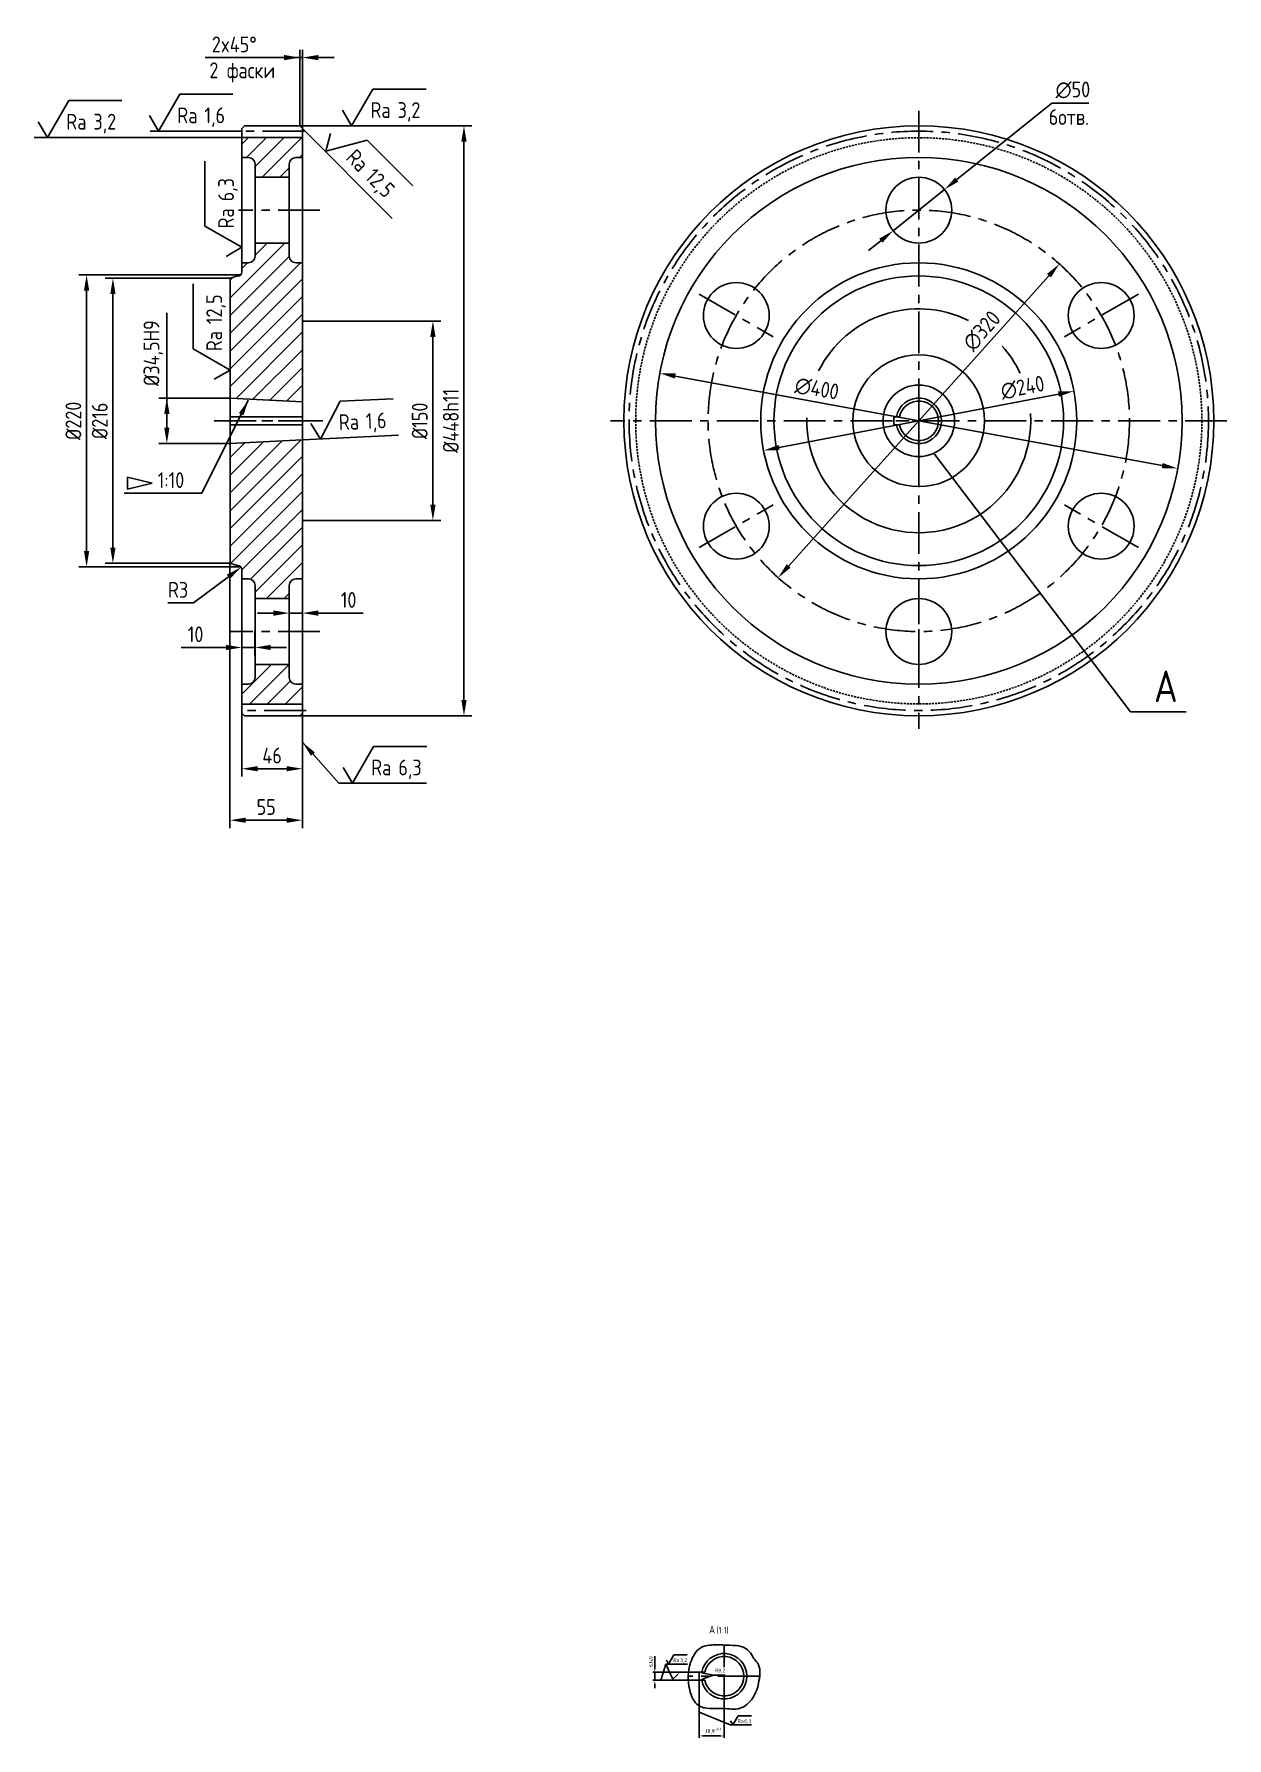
# Model space of a CAD drawing. Header units: millimetres. Extents: x 229 to 1134, y -757 to 537.
import ezdxf
from ezdxf.enums import TextEntityAlignment as Align

# ---------------------------------------------------------------- set-up
doc = ezdxf.new("R2010")
doc.units = ezdxf.units.MM
doc.linetypes.add('CENTER', pattern=[50.8, 31.75, -6.35, 6.35, -6.35])
doc.linetypes.add('HIDDEN', pattern=[9.525, 6.35, -3.175])
doc.layers.add('AM_5', color=3, linetype='Continuous', lineweight=25)
for name, color, linetype in [('Cent', 5, 'CENTER'), ('Cont', 6, 'Continuous'), ('Dim', 7, 'Continuous'), ('Hatch', 2, 'Continuous'), ('Hide', 2, 'HIDDEN'), ('Red', 1, 'Continuous'), ('Text', 3, 'Continuous'), ('Textb', 6, 'Continuous')]:
    doc.layers.add(name, color=color, linetype=linetype)
doc.styles.add('Style1', font='romans.shx', dxfattribs={"width": 0.8})
doc.dimstyles.new('Copy of LIN_4', dxfattribs={"dimscale": 4, "dimtxt": 3, "dimasz": 3, "dimexe": 1.5, "dimexo": 0, "dimgap": 1, "dimtad": 1, "dimdec": 0, "dimzin": 13, "dimdsep": 46, "dimtxsty": 'Style1', "dimcen": 0, "dimclrt": 3, "dimadec": 0, "dimazin": 0, "dimtfac": 1, "dimtdec": 0, "dimtofl": 0, "dimtmove": 1, "dimatfit": 3, "dimfxl": 1, "dimtolj": 1, "dimtzin": 13, "dimarcsym": 0})
doc.dimstyles.new('LIN 1', dxfattribs={"dimtxt": 3, "dimasz": 3, "dimexe": 1.5, "dimexo": 0, "dimgap": 1.5, "dimtad": 1, "dimtoh": 1, "dimdec": 4, "dimrnd": 1, "dimdsep": 46, "dimtxsty": 'Style1', "dimcen": 0, "dimdle": 2, "dimclrd": 256, "dimclrt": 3, "dimadec": 0, "dimazin": 0, "dimtfac": 0.666667, "dimtdec": 4, "dimtmove": 0, "dimatfit": 0, "dimfxl": 1, "dimtvp": 0.833333, "dimtolj": 1, "dimtzin": 0, "dimarcsym": 0})
doc.dimstyles.new('LIN_4', dxfattribs={"dimscale": 4, "dimtxt": 3, "dimasz": 3, "dimexe": 1.5, "dimexo": 0, "dimgap": 1, "dimtad": 1, "dimtoh": 1, "dimdec": 0, "dimzin": 13, "dimdsep": 46, "dimtxsty": 'Style1', "dimcen": 0, "dimclrt": 3, "dimadec": 0, "dimazin": 0, "dimtfac": 1, "dimtdec": 0, "dimtmove": 0, "dimatfit": 0, "dimfxl": 1, "dimtolj": 1, "dimtzin": 13, "dimarcsym": 0})
doc.dimstyles.new('LIN_4$0', dxfattribs={"dimscale": 4, "dimtxt": 3, "dimasz": 3, "dimexe": 1.5, "dimexo": 0, "dimgap": 1, "dimtad": 1, "dimtoh": 1, "dimdec": 0, "dimzin": 13, "dimdsep": 46, "dimtxsty": 'Style1', "dimcen": 0, "dimclrt": 3, "dimadec": 0, "dimazin": 0, "dimtfac": 1, "dimtdec": 0, "dimtmove": 0, "dimatfit": 0, "dimfxl": 1, "dimtolj": 1, "dimtzin": 13, "dimarcsym": 0})

# ---------------------------------------------------------------- blocks, each defined once
blk = doc.blocks.new('sherISO_04')
at = {"layer": 'Text'}
blk.add_line((4.04, 7), (14.12, 7), dxfattribs=at)
blk.add_lwpolyline([(-1.73, 3), (0, 0), (4.04, 7)], dxfattribs=at)
at = {"layer": 'Text', "style": 'Style1', "width": 0.8}
blk.add_text('Ra', height=3, dxfattribs=at).set_placement((3.58, 1.5))
blk.add_attdef('3,2', (8.73, 1.5), '', height=3, dxfattribs=at)
blk = doc.blocks.new('sherISO_03')
at = {"layer": 'Text'}
blk.add_line((4, 7), (14.1, 7), dxfattribs=at)
blk.add_lwpolyline([(-1.7, 3), (0, 0), (4, 7)], dxfattribs=at)
at = {"layer": 'Text', "style": 'Style1', "width": 0.8}
blk.add_text('Ra', height=3, dxfattribs=at).set_placement((3.6, 1.5))
blk.add_attdef('6,3', (8.7, 1.5), '', height=3, dxfattribs=at)
blk = doc.blocks.new('*D6')
at = {"layer": 'Dim', "lineweight": -2, "transparency": 16777216}
for p, q in [((744.5, -709), (736.5, -711.7)), ((753.3, -709), (744.5, -709))]:
    blk.add_line(p, q, dxfattribs=at)
at = {"layer": 'Dim', "transparency": 16777216}
blk.add_solid([(736.4, -711.3), (736.7, -712.2), (733.7, -712.7)], dxfattribs=at)
at = {"layer": 'Dim', "color": 3, "transparency": 16777216, "insert": (749.6, -705.8), "char_height": 3, "attachment_point": 5, "style": 'Style1'}
blk.add_mtext('\\A1;R0,2', dxfattribs=at)
blk = doc.blocks.new('ZNAK01')
at = {"layer": 'Textb', "style": 'Style1', "width": 0.8}
blk.add_attdef('А', text='', height=6, dxfattribs=at).set_placement((4, 0), align=Align.RIGHT)
blk.add_attdef('SC(1)', (5.1, 0), '', height=5, dxfattribs=at)
blk = doc.blocks.new('*D8')
at = {"layer": 'Dim', "color": 0, "lineweight": -2, "transparency": 16777216}
blk.add_line((1085.3, 209.6), (715.5, 277.6), dxfattribs=at)
at = {"layer": 'Dim', "color": 0, "transparency": 16777216}
for points in [[(715.8, 279.6), (715.1, 275.7), (703.7, 279.8)], [(1085.6, 211.6), (1084.9, 207.7), (1097.1, 207.4)]]:
    blk.add_solid(points, dxfattribs=at)
at = {"layer": 'Dim', "color": 3, "transparency": 16777216, "insert": (823, 268), "char_height": 12, "attachment_point": 5, "rotation": 349.5772, "style": 'Style1'}
blk.add_mtext('\\A1;∅400', dxfattribs=at)
blk = doc.blocks.new('*D9')
at = {"layer": 'Dim', "color": 0, "lineweight": -2, "transparency": 16777216}
blk.add_line((794.3, 223.3), (1006.5, 263.9), dxfattribs=at)
at = {"layer": 'Dim', "color": 0, "transparency": 16777216}
for points in [[(1006.1, 265.9), (1006.8, 262), (1018.2, 266.2)], [(793.9, 225.3), (794.7, 221.4), (782.5, 221.1)]]:
    blk.add_solid(points, dxfattribs=at)
at = {"layer": 'Dim', "color": 3, "transparency": 16777216, "insert": (979.2, 268.9), "char_height": 12, "attachment_point": 5, "rotation": 10.8357, "style": 'Style1'}
blk.add_mtext('\\A1;∅240', dxfattribs=at)
blk = doc.blocks.new('*D10')
at = {"layer": 'Dim', "color": 0, "lineweight": -2, "transparency": 16777216}
blk.add_line((801.6, 133.4), (999.2, 353.8), dxfattribs=at)
at = {"layer": 'Dim', "color": 0, "transparency": 16777216}
for points in [[(997.7, 355.2), (1000.7, 352.5), (1007.2, 362.8)], [(800.1, 134.8), (803.1, 132.1), (793.6, 124.5)]]:
    blk.add_solid(points, dxfattribs=at)
at = {"layer": 'Dim', "color": 3, "transparency": 16777216, "insert": (948.3, 312), "char_height": 12, "attachment_point": 5, "rotation": 48.1212, "style": 'Style1'}
blk.add_mtext('\\A1;∅320', dxfattribs=at)
blk = doc.blocks.new('*D11')
at = {"layer": 'Dim', "color": 0, "lineweight": -2, "transparency": 16777216}
for p, q in [((929.2, 426.8), (1001.3, 484.9)), ((1001.3, 484.9), (1029.6, 484.9)), ((880.9, 388), (919.9, 419.3)), ((871.6, 380.4), (862.2, 372.9))]:
    blk.add_line(p, q, dxfattribs=at)
at = {"layer": 'Dim', "color": 0, "transparency": 16777216}
for points in [[(928, 428.4), (930.5, 425.3), (919.9, 419.3)], [(870.3, 382), (872.8, 378.9), (880.9, 388)]]:
    blk.add_solid(points, dxfattribs=at)
at = {"layer": 'Dim', "color": 3, "transparency": 16777216, "insert": (1017.4, 494.9), "char_height": 12, "attachment_point": 5, "style": 'Style1'}
blk.add_mtext('\\A1;∅50', dxfattribs=at)
blk = doc.blocks.new('*D20')
at = {"layer": 'Dim', "color": 0, "lineweight": -2, "transparency": 16777216}
for p, q in [((386.3, 23.6), (386.3, -26.6)), ((432.3, 21.6), (432.3, -26.6)), ((398.3, -20.6), (420.3, -20.6))]:
    blk.add_line(p, q, dxfattribs=at)
at = {"layer": 'Dim', "color": 0, "transparency": 16777216}
for points in [[(398.3, -18.6), (398.3, -22.6), (386.3, -20.6)], [(420.3, -18.6), (420.3, -22.6), (432.3, -20.6)]]:
    blk.add_solid(points, dxfattribs=at)
at = {"layer": 'Dim', "color": 3, "transparency": 16777216, "insert": (409.3, -10.6), "char_height": 12, "attachment_point": 5, "style": 'Style1'}
blk.add_mtext('\\A1;46', dxfattribs=at)
blk = doc.blocks.new('*D21')
at = {"layer": 'Dim', "color": 0, "lineweight": -2, "transparency": 16777216}
for p, q in [((377.3, 135.4), (377.3, -65.7)), ((432.3, 23.6), (432.3, -65.7)), ((389.3, -59.7), (420.3, -59.7))]:
    blk.add_line(p, q, dxfattribs=at)
at = {"layer": 'Dim', "color": 0, "transparency": 16777216}
for points in [[(389.3, -57.7), (389.3, -61.7), (377.3, -59.7)], [(420.3, -57.7), (420.3, -61.7), (432.3, -59.7)]]:
    blk.add_solid(points, dxfattribs=at)
at = {"layer": 'Dim', "color": 3, "transparency": 16777216, "insert": (404.8, -49.7), "char_height": 12, "attachment_point": 5, "style": 'Style1'}
blk.add_mtext('\\A1;55', dxfattribs=at)
blk = doc.blocks.new('*D22')
at = {"layer": 'Dim', "color": 0, "lineweight": -2, "transparency": 16777216}
for p, q in [((432.3, 319.4), (537.4, 319.4)), ((531.4, 307.4), (531.4, 179.9)), ((432.3, 167.9), (537.4, 167.9))]:
    blk.add_line(p, q, dxfattribs=at)
at = {"layer": 'Dim', "color": 0, "transparency": 16777216}
for points in [[(529.4, 307.4), (533.4, 307.4), (531.4, 319.4)], [(529.4, 179.9), (533.4, 179.9), (531.4, 167.9)]]:
    blk.add_solid(points, dxfattribs=at)
at = {"layer": 'Dim', "color": 3, "transparency": 16777216, "insert": (521.4, 243.6), "char_height": 12, "attachment_point": 5, "rotation": 90, "style": 'Style1'}
blk.add_mtext('\\A1;%%C150', dxfattribs=at)
blk = doc.blocks.new('*D23')
at = {"layer": 'Dim', "color": 0, "lineweight": -2, "transparency": 16777216}
for p, q in [((430.3, 467.6), (561, 467.6)), ((555, 455.6), (555, 31.6)), ((430.3, 19.6), (561, 19.6))]:
    blk.add_line(p, q, dxfattribs=at)
at = {"layer": 'Dim', "color": 0, "transparency": 16777216}
for points in [[(553, 455.6), (557, 455.6), (555, 467.6)], [(553, 31.6), (557, 31.6), (555, 19.6)]]:
    blk.add_solid(points, dxfattribs=at)
at = {"layer": 'Dim', "color": 3, "transparency": 16777216, "insert": (545, 243.6), "char_height": 12, "attachment_point": 5, "rotation": 90, "style": 'Style1'}
blk.add_mtext('\\A1;%%C448h11', dxfattribs=at)
blk = doc.blocks.new('*D19')
at = {"layer": 'Dim', "color": 0, "lineweight": -2, "transparency": 16777216}
for p, q in [((358.5, 519.5), (430.3, 519.5)), ((418.3, 519.5), (406.3, 519.5)), ((430.3, 467.6), (430.3, 525.5)), ((432.3, 519.5), (430.3, 519.5)), ((432.3, 465.6), (432.3, 525.5)), ((444.3, 519.5), (456.3, 519.5))]:
    blk.add_line(p, q, dxfattribs=at)
at = {"layer": 'Dim', "color": 0, "transparency": 16777216}
for points in [[(418.3, 521.5), (418.3, 517.5), (430.3, 519.5)], [(444.3, 521.5), (444.3, 517.5), (432.3, 519.5)]]:
    blk.add_solid(points, dxfattribs=at)
at = {"layer": 'Dim', "color": 3, "transparency": 16777216, "insert": (380.6, 529.5), "char_height": 12, "attachment_point": 5, "style": 'Style1'}
blk.add_mtext('\\A1;2x45°', dxfattribs=at)
blk = doc.blocks.new('*D27')
at = {"layer": 'Dim', "color": 0, "lineweight": -2, "transparency": 16777216}
for p, q in [((385.4, 354.5), (262.4, 354.5)), ((268.4, 342.5), (268.4, 144.7)), ((385.4, 132.7), (262.4, 132.7))]:
    blk.add_line(p, q, dxfattribs=at)
at = {"layer": 'Dim', "color": 0, "transparency": 16777216}
for points in [[(266.4, 342.5), (270.4, 342.5), (268.4, 354.5)], [(266.4, 144.7), (270.4, 144.7), (268.4, 132.7)]]:
    blk.add_solid(points, dxfattribs=at)
at = {"layer": 'Dim', "color": 3, "transparency": 16777216, "insert": (258.4, 243.6), "char_height": 12, "attachment_point": 5, "rotation": 90, "style": 'Style1'}
blk.add_mtext('\\A1;%%C220', dxfattribs=at)
blk = doc.blocks.new('*D26')
at = {"layer": 'Dim', "color": 0, "lineweight": -2, "transparency": 16777216}
for p, q in [((349.7, 105.3), (376.1, 125.2)), ((330.1, 105.3), (349.7, 105.3))]:
    blk.add_line(p, q, dxfattribs=at)
at = {"layer": 'Dim', "color": 0, "transparency": 16777216}
blk.add_solid([(374.9, 126.8), (377.3, 123.6), (385.7, 132.4)], dxfattribs=at)
at = {"layer": 'Dim', "color": 3, "transparency": 16777216, "insert": (337.9, 115.3), "char_height": 12, "attachment_point": 5, "style": 'Style1'}
blk.add_mtext('\\A1;R3', dxfattribs=at)
blk = doc.blocks.new('*D24')
at = {"layer": 'Dim', "color": 0, "lineweight": -2, "transparency": 16777216}
for p, q in [((386.3, 83.6), (386.3, 65.5)), ((396.3, 83.6), (396.3, 65.5)), ((374.3, 71.5), (340.2, 71.5)), ((396.3, 71.5), (386.3, 71.5)), ((408.3, 71.5), (420.3, 71.5))]:
    blk.add_line(p, q, dxfattribs=at)
at = {"layer": 'Dim', "color": 0, "transparency": 16777216}
for points in [[(374.3, 73.5), (374.3, 69.5), (386.3, 71.5)], [(408.3, 73.5), (408.3, 69.5), (396.3, 71.5)]]:
    blk.add_solid(points, dxfattribs=at)
at = {"layer": 'Dim', "color": 3, "transparency": 16777216, "insert": (351.2, 81.5), "char_height": 12, "attachment_point": 5, "style": 'Style1'}
blk.add_mtext('\\A1;10', dxfattribs=at)
blk = doc.blocks.new('*D25')
at = {"layer": 'Dim', "color": 0, "lineweight": -2, "transparency": 16777216}
for p, q in [((422.3, 83.6), (422.3, 103.6)), ((432.3, 83.6), (432.3, 103.6)), ((410.3, 97.6), (398.3, 97.6)), ((422.3, 97.6), (432.3, 97.6)), ((444.3, 97.6), (478.5, 97.6))]:
    blk.add_line(p, q, dxfattribs=at)
at = {"layer": 'Dim', "color": 0, "transparency": 16777216}
for points in [[(410.3, 99.6), (410.3, 95.6), (422.3, 97.6)], [(444.3, 99.6), (444.3, 95.6), (432.3, 97.6)]]:
    blk.add_solid(points, dxfattribs=at)
at = {"layer": 'Dim', "color": 3, "transparency": 16777216, "insert": (467.4, 107.6), "char_height": 12, "attachment_point": 5, "style": 'Style1'}
blk.add_mtext('\\A1;10', dxfattribs=at)
blk = doc.blocks.new('sherISO_01')
at = {"layer": 'Text'}
blk.add_line((4.04, 7), (16.36, 7), dxfattribs=at)
blk.add_lwpolyline([(-1.73, 3), (0, 0), (4.04, 7)], dxfattribs=at)
at = {"layer": 'Text', "style": 'Style1', "width": 0.8}
blk.add_text('Ra', height=3, dxfattribs=at).set_placement((3.58, 1.5))
blk.add_attdef('12,5', (8.73, 1.5), '', height=3, dxfattribs=at)
blk = doc.blocks.new('*D29')
at = {"layer": 'AM_5', "color": 0, "lineweight": -2, "transparency": 16777216}
for p, q in [((377.3, 351.9), (282.4, 351.9)), ((288.4, 147.4), (288.4, 339.9)), ((377.3, 135.4), (282.4, 135.4))]:
    blk.add_line(p, q, dxfattribs=at)
at = {"layer": 'AM_5', "color": 0, "transparency": 16777216}
for points in [[(286.4, 339.9), (290.4, 339.9), (288.4, 351.9)], [(286.4, 147.4), (290.4, 147.4), (288.4, 135.4)]]:
    blk.add_solid(points, dxfattribs=at)
at = {"layer": 'AM_5', "color": 3, "transparency": 16777216, "insert": (278.4, 243.6), "char_height": 12, "attachment_point": 5, "rotation": 90, "style": 'Style1'}
blk.add_mtext('\\A1;%%C216', dxfattribs=at)

msp = doc.modelspace()

# ---------------------------------------------------------------- hatches: boundary and pattern name
at = {"layer": 'Hatch'}
h = msp.add_hatch(dxfattribs=at)
h.set_pattern_fill('ANSI31', color=256, scale=3, style=0)
edge = h.paths.add_edge_path()
edge.add_line((422.32386, 428.62848), (422.32386, 438.62848))
edge.add_arc((427.32386, 438.62848), 5, 90, 180, ccw=False)
edge.add_line((427.32386, 443.62848), (432.32386, 443.62848))
edge.add_line((432.32386, 443.62848), (432.32386, 458.79685))
edge.add_line((432.32386, 458.79685), (386.32386, 458.79685))
edge.add_line((386.32386, 458.79685), (386.32386, 443.62848))
edge.add_line((386.32386, 443.62848), (391.32386, 443.62848))
edge.add_arc((391.32386, 438.62848), 5, 0, 90, ccw=False)
edge.add_line((396.32386, 438.62848), (396.32386, 428.62848))
edge.add_line((396.32386, 428.62848), (422.32386, 428.62848))
edge = h.paths.add_edge_path()
edge.add_line((432.32386, 28.4601), (432.32386, 43.62848))
edge.add_line((432.32386, 43.62848), (427.32386, 43.62848))
edge.add_arc((427.32386, 48.62848), 5, 180, 270, ccw=False)
edge.add_line((422.32386, 48.62848), (422.32386, 58.62848))
edge.add_line((422.32386, 58.62848), (396.32386, 58.62848))
edge.add_line((396.32386, 58.62848), (396.32386, 48.62848))
edge.add_arc((391.32386, 48.62848), 5, 270, 360, ccw=False)
edge.add_line((391.32386, 43.62848), (386.32386, 43.62848))
edge.add_line((386.32386, 43.62848), (386.32386, 28.4601))
edge.add_line((386.32386, 28.4601), (432.32386, 28.4601))
edge = h.paths.add_edge_path()
edge.add_line((377.33776, 351.87557), (377.57027, 260.87848))
edge.add_line((377.57027, 260.87848), (432.32386, 258.1408))
edge.add_line((432.32386, 258.1408), (432.32386, 363.62848))
edge.add_line((432.32386, 363.62848), (427.32386, 363.62848))
edge.add_arc((427.32386, 368.62848), 5, 180, 270, ccw=False)
edge.add_line((422.32386, 368.62848), (422.32386, 378.62848))
edge.add_line((422.32386, 378.62848), (396.32386, 378.62848))
edge.add_line((396.32386, 378.62848), (396.32386, 368.62848))
edge.add_arc((391.32386, 368.62848), 5, -90, 0, ccw=False)
edge.add_line((391.32386, 363.62848), (386.32386, 363.62848))
edge.add_line((386.32386, 363.62848), (386.32386, 356.62848))
edge.add_arc((383.32386, 356.62848), 3, 270, 360, ccw=False)
edge.add_line((383.32386, 353.62848), (377.33776, 351.87557))
edge = h.paths.add_edge_path()
edge.add_line((377.57027, 226.37848), (377.33776, 135.38139))
edge.add_line((377.33776, 135.38139), (383.32386, 133.62848))
edge.add_arc((383.32386, 130.62848), 3, 0, 90, ccw=False)
edge.add_line((386.32386, 130.62848), (386.32386, 123.62848))
edge.add_line((386.32386, 123.62848), (391.32386, 123.62848))
edge.add_arc((391.32386, 118.62848), 5, 0, 90, ccw=False)
edge.add_line((396.32386, 118.62848), (396.32386, 108.62848))
edge.add_line((396.32386, 108.62848), (422.32386, 108.62848))
edge.add_line((422.32386, 108.62848), (422.32386, 118.62848))
edge.add_arc((427.32386, 118.62848), 5, 90, 180, ccw=False)
edge.add_line((427.32386, 123.62848), (432.32386, 123.62848))
edge.add_line((432.32386, 123.62848), (432.32386, 229.11616))
edge.add_line((432.32386, 229.11616), (377.57027, 226.37848))

# ---------------------------------------------------------------- linework, layer by layer
at = {"layer": 'Cent'}
for p, q in [((900.38221, 479.09297), (900.38221, 9.62848)), ((433.78188, 463.62848), (379.7902, 463.62848)), ((445.58186, 403.62848), (383.7163, 403.62848)), ((733.57259, 339.93606), (789.72526, 307.5163)), ((1067.19183, 339.93606), (1011.03917, 307.5163)), ((900.38221, 267.34293), (900.38221, 250.60428)), ((447.93538, 243.62848), (362.91431, 243.62848)), ((445.58186, 243.62848), (401.44214, 243.62848)), ((1134.38221, 243.62848), (666.38221, 243.62848)), ((927.36762, 243.62848), (873.03907, 243.62848)), ((900.38221, 243.99024), (900.38221, 219.12256)), ((733.57259, 147.3209), (789.72526, 179.74066)), ((1067.19183, 147.3209), (1011.03917, 179.74066)), ((900.38221, 51.01332), (900.38221, 115.85283)), ((445.58186, 83.62848), (377.50109, 83.62848)), ((435.1124, 23.62848), (384.35135, 23.62848)), ((752.57865, -686.11698), (752.57865, -702.85564)), ((779.56405, -709.83144), (725.2355, -709.83144)), ((752.57865, -709.46967), (752.57865, -734.33736))]:
    msp.add_line(p, q, dxfattribs=at)
for radius in [220, 160]:
    msp.add_circle((900.38221, 243.62848), radius, dxfattribs=at)
at = {"layer": 'Cont'}
for p, q in [((388.32386, 467.62848), (386.32386, 465.62848)), ((430.32386, 467.62848), (388.32386, 467.62848)), ((430.32386, 467.62848), (432.32386, 465.62848)), ((386.32386, 465.62848), (386.32386, 356.62848)), ((432.32386, 458.79685), (386.32386, 458.79685)), ((432.32386, 465.62848), (432.32386, 243.62848)), ((391.32386, 443.62848), (386.32386, 443.62848)), ((432.32386, 443.62848), (427.32386, 443.62848)), ((396.32386, 438.62848), (396.32386, 368.62848)), ((422.32386, 428.62848), (396.32386, 428.62848)), ((422.32386, 438.62848), (422.32386, 368.62848)), ((422.32386, 378.62848), (396.32386, 378.62848)), ((391.32386, 363.62848), (386.32386, 363.62848)), ((432.32386, 363.62848), (427.32386, 363.62848)), ((377.33776, 351.87557), (383.32386, 353.62848)), ((377.33776, 135.38139), (377.33776, 351.87557)), ((377.57027, 260.87848), (432.32386, 258.1408)), ((432.32386, 246.62848), (377.57027, 246.62848)), ((881.48221, 246.42848), (881.48221, 240.82848)), ((885.68528, 246.62848), (881.68221, 246.62848)), ((432.32386, 240.62848), (377.57027, 240.62848)), ((432.32386, 21.62848), (432.32386, 243.62848)), ((885.68528, 240.62848), (881.68221, 240.62848)), ((377.57027, 226.37848), (432.32386, 229.11616)), ((377.33776, 135.38139), (383.32386, 133.62848)), ((386.32386, 21.62848), (386.32386, 130.62848)), ((391.32386, 123.62848), (386.32386, 123.62848)), ((396.32386, 48.62848), (396.32386, 118.62848)), ((422.32386, 48.62848), (422.32386, 118.62848)), ((432.32386, 123.62848), (427.32386, 123.62848)), ((422.32386, 108.62848), (396.32386, 108.62848)), ((422.32386, 58.62848), (396.32386, 58.62848)), ((391.32386, 43.62848), (386.32386, 43.62848)), ((432.32386, 43.62848), (427.32386, 43.62848)), ((432.32386, 28.4601), (386.32386, 28.4601)), ((432.32386, 28.4601), (386.32386, 28.4601)), ((388.32386, 19.62848), (386.32386, 21.62848)), ((430.32386, 19.62848), (388.32386, 19.62848)), ((430.32386, 19.62848), (432.32386, 21.62848)), ((733.67865, -707.03144), (733.67865, -712.63144)), ((737.88171, -706.83144), (733.87865, -706.83144)), ((737.88171, -712.83144), (733.87865, -712.83144))]:
    msp.add_line(p, q, dxfattribs=at)
for centre, radius in [((900.38221, 243.62848), 224), ((900.38221, 243.62848), 200), ((900.38221, 403.62848), 25), ((900.38221, 243.62848), 120), ((900.38221, 243.62848), 110), ((761.81815, 323.62848), 25), ((1038.94628, 323.62848), 25), ((900.38221, 243.62848), 50), ((761.81815, 163.62848), 25), ((1038.94628, 163.62848), 25), ((900.38221, 83.62848), 25)]:
    msp.add_circle(centre, radius, dxfattribs=at)
for centre, radius, start, end in [((391.32386, 438.62848), 5, 0, 90), ((427.32386, 438.62848), 5, 90, 180), ((391.32386, 368.62848), 5, 270, 0), ((427.32386, 368.62848), 5, 180, 270), ((383.32386, 356.62848), 3, 270, 0), ((900.38221, 243.62848), 85, 63.72213181, 153.45072183), ((900.38221, 243.62848), 85, 25.15052175, 41.95550153), ((900.38221, 243.62848), 17.25, 190.01541017, 169.98458983), ((900.38221, 243.62848), 85, 178.47272727, 3.83466738), ((881.68221, 246.42848), 0.2, 90, 180), ((900.38221, 243.62848), 15, 191.53695903, 168.46304097), ((881.68221, 240.82848), 0.2, 180, 270), ((383.32386, 130.62848), 3, 360, 90), ((391.32386, 118.62848), 5, 0, 90), ((427.32386, 118.62848), 5, 90, 180), ((391.32386, 48.62848), 5, 270, 0), ((427.32386, 48.62848), 5, 180, 270), ((752.57865, -709.83144), 17.25, 190.01541017, 169.98458983), ((752.57865, -709.83144), 15, 191.53695903, 168.46304097), ((733.87865, -707.03144), 0.2, 90, 180), ((733.87865, -712.63144), 0.2, 180, 270)]:
    msp.add_arc(centre, radius, start, end, dxfattribs=at)
at = {"layer": 'Dim'}
for p, q in [((386.32386, 458.79685), (228.53707, 458.79685)), ((386.32386, 463.62848), (316.67399, 463.62848)), ((432.32386, 465.62848), (500.56332, 397.38902)), ((329.36744, 325.64622), (329.36744, 238.37848)), ((377.33776, 260.87848), (323.36744, 260.87848)), ((377.33776, 226.37848), (323.36744, 226.37848)), ((432.32386, 229.11616), (505.32784, 232.76636)), ((912.34478, 218.24953), (1061.12925, 22.49572)), ((1061.12925, 22.49572), (1103.34252, 22.49572)), ((699.94114, -703.83144), (699.94114, -694.48401)), ((735.59152, -706.83144), (698.44114, -706.83144)), ((699.94114, -712.83144), (699.94114, -706.83144)), ((711.27622, -700.63343), (724.83442, -700.63343)), ((744.46109, -709.04536), (736.62928, -707.55491)), ((749.84681, -709.04536), (744.46109, -709.04536)), ((735.59152, -712.83144), (698.44114, -712.83144)), ((699.94114, -715.83144), (699.94114, -718.83144)), ((733.67865, -712.63144), (733.67865, -756.6727)), ((752.57865, -734.33736), (752.57865, -756.6727)), ((736.67865, -755.1727), (749.57865, -755.1727))]:
    msp.add_line(p, q, dxfattribs=at)
msp.add_lwpolyline([(716.78429, -708.90428), (713.59069, -711.9567), (708.27622, -700.63343)], dxfattribs=at)
msp.add_circle((900.38221, 243.62848), 27.1716, dxfattribs=at)
for points in [[(327.36744, 248.87848), (331.36744, 248.87848), (329.36744, 260.87848)], [(327.36744, 238.37848), (331.36744, 238.37848), (329.36744, 226.37848)], [(699.44114, -703.83144), (700.44114, -703.83144), (699.94114, -706.83144)], [(716.43882, -708.54283), (718.95301, -706.83144), (717.12977, -709.26573)], [(736.72276, -707.06372), (736.5358, -708.04609), (733.68217, -706.99405)], [(699.44114, -715.83144), (700.44114, -715.83144), (699.94114, -712.83144)], [(736.67865, -754.6727), (736.67865, -755.6727), (733.67865, -755.1727)], [(749.57865, -754.6727), (749.57865, -755.6727), (752.57865, -755.1727)]]:
    msp.add_solid(points, dxfattribs=at)
at = {"layer": 'Hide', "ltscale": 0.25}
msp.add_circle((900.38221, 243.62848), 215, dxfattribs=at)
at = {"layer": 'Red'}
msp.add_open_spline([(773.43498, -693.28492), (772.15657, -691.66744), (768.2512, -686.7263), (757.21536, -686.31612), (746.11924, -685.81039), (732.945, -686.71574), (725.01845, -701.8628), (724.44945, -717.51935), (732.52387, -736.38843), (750.04026, -733.11349), (764.87384, -736.3119), (775.73627, -726.3), (779.41657, -713.88184), (780.55513, -701.60034), (774.99685, -696.58462), (773.87302, -694.21035), (773.43498, -693.28492)], degree=3, knots=[0, 0, 0, 0, 6.0084254214, 18.3548636026, 29.8173101085, 41.0140994247, 54.6611497346, 75.2846194786, 89.0579815384, 107.8356110433, 120.6846621499, 133.1273689051, 146.9233391748, 160.6421941532, 165.4309100235, 168.4896469806, 168.4896469806, 168.4896469806, 168.4896469806], dxfattribs=at)
at = {"layer": 'Text'}
for p, q in [((299.42702, 200.75892), (299.42702, 191.83736)), ((318.27971, 196.29814), (299.42702, 200.75892)), ((318.27971, 196.29814), (299.42702, 191.83736))]:
    msp.add_line(p, q, dxfattribs=at)

# ---------------------------------------------------------------- block references
at = {"layer": 'Dim', "xscale": 4, "yscale": 4, "zscale": 4}
for p, values in [((469.69608, 467.62848), {'3,2': '3,2'}), ((238.68535, 458.79685), {'3,2': '3,2'}), ((323.00306, 463.62848), {'3,2': '1,6'}), ((470.24225, -31.63291), {'3,2': '6,3'})]:
    msp.add_blockref('sherISO_04', p, dxfattribs=at).add_auto_attribs(values)
for name, p, rotation, values in [('sherISO_01', (450.15996, 448.43955), 315.04095827564964, {'12,5': '12,5'}), ('sherISO_01', (386.32386, 375.40085), 90, {'12,5': '6,3'}), ('sherISO_01', (377.33776, 282.17273), 90, {'12,5': '12,5'}), ('sherISO_04', (446.16128, 229.80803), 2.589426991358723, {'3,2': '1,6'})]:
    msp.add_blockref(name, p, dxfattribs=dict(at, rotation=rotation)).add_auto_attribs(values)
at = {"layer": 'Dim'}
for name, p, values in [('ZNAK01', (741.65654, -677.38079), {'А': 'А', 'SC(1)': '(1:1)'}), ('sherISO_04', (710.42137, -700.63343), {'3,2': '3,2'}), ('sherISO_03', (759.19195, -746.81911), {'6,3': '6,3'})]:
    msp.add_blockref(name, p, dxfattribs=at).add_auto_attribs(values)

# ---------------------------------------------------------------- texts
at = {"layer": 'Dim', "color": 3, "attachment_point": 5, "rotation": 90, "style": 'Style1'}
for s, insert, char_height in [('\\A1;%%C34,5H9', (319.0675, 294.97862), 12), ('6Js9', (697.00988, -698.66888), 3)]:
    msp.add_mtext(s, dxfattribs=dict(at, insert=insert, char_height=char_height))
at = {"layer": 'Dim', "color": 3, "attachment_point": 5, "style": 'Style1'}
for s, insert, char_height in [('\\A1;18,9', (741.87101, -751.88698), 3), ('+0,1', (748.09008, -750.20509), 2)]:
    msp.add_mtext(s, dxfattribs=dict(at, insert=insert, char_height=char_height))
at = {"layer": 'Text', "style": 'Style1', "width": 0.8}
for s, p in [('2 фаски', (361.69399, 503.81985)), ('6отв.', (999.02862, 468.35033)), ('1:10', (322.45023, 192.57927))]:
    msp.add_text(s, height=12, dxfattribs=at).set_placement(p)
at = {"layer": 'Textb', "style": 'Style1', "width": 0.8}
msp.add_attdef('А', text='А', height=24, dxfattribs=at).set_placement((1097.00001, 30.02528), align=Align.RIGHT)

# ---------------------------------------------------------------- dimensions: what is measured, and where the dimension line sits
at = {"layer": 'AM_5'}
dim = msp.add_linear_dim(base=(288.38749, 351.87557), p1=(377.33776, 135.38139), p2=(377.33776, 351.87557), angle=90, text='%%C<>', dimstyle='LIN_4$0', dxfattribs=at)
dim.commit()
dim.dimension.update_dxf_attribs({"geometry": '*D29', "text_midpoint": (278.38749, 243.62848)})
at = {"layer": 'Dim'}
dim = msp.add_linear_dim(base=(430.32386, 519.48047), p1=(432.32386, 465.62848), p2=(430.32386, 467.62848), text='<>x45°', dimstyle='Copy of LIN_4', dxfattribs=at)
dim.commit()
dim.dimension.update_dxf_attribs({"geometry": '*D19', "text_midpoint": (380.59593, 514.59135), "dimtype": 160})
for p1, p2, picture, middle in [((880.90525, 387.95531), (919.85917, 419.30164), '*D11', (1017.44773, 484.86421)), ((793.57311, 124.49907), (1007.19131, 362.75789), '*D10', (955.71808, 305.34727)), ((1097.08211, 207.4463), (703.68232, 279.81066), '*D8', (821.18864, 258.19583)), ((782.52176, 221.06938), (1018.24267, 266.18757), '*D9', (981.05154, 259.069))]:
    dim = msp.add_diameter_dim_2p(p1=p1, p2=p2, dimstyle='LIN_4', dxfattribs=at)
    dim.commit()
    dim.dimension.update_dxf_attribs({"geometry": picture, "text_midpoint": middle, "dimtype": 163})
for base, p1, p2, text, picture, middle in [((554.97076, 19.62848), (430.32386, 467.62848), (430.32386, 19.62848), '%%C<>h11', '*D23', (544.97076, 243.62848)), ((268.44801, 132.7498), (385.44518, 354.50716), (385.44518, 132.7498), '%%C220', '*D27', (258.44801, 243.62848)), ((531.41958, 167.89622), (432.32386, 319.36074), (432.32386, 167.89622), '%%C150', '*D22', (521.41958, 243.62848))]:
    dim = msp.add_linear_dim(base=base, p1=p1, p2=p2, angle=90, text=text, dimstyle='LIN_4', dxfattribs=at)
    dim.commit()
    dim.dimension.update_dxf_attribs({"geometry": picture, "text_midpoint": middle})
dim = msp.add_radius_dim(center=(383.32386, 130.62848), mpoint=(385.72083, 132.43251), dimstyle='LIN_4', override={"dimtmove": 1}, dxfattribs=at)
dim.commit()
dim.dimension.update_dxf_attribs({"geometry": '*D26', "text_midpoint": (349.67224, 105.30119), "dimtype": 164})
for base, p1, p2, picture, middle in [((432.32386, -59.73419), (377.33776, 135.38139), (432.32386, 23.62848), '*D21', (404.83081, -49.73419)), ((432.32386, 97.60238), (422.32386, 83.62848), (432.32386, 83.62848), '*D25', (467.40957, 107.60238)), ((386.32386, 71.53917), (396.32386, 83.62848), (386.32386, 83.62848), '*D24', (351.23815, 81.53917)), ((432.32386, -20.57489), (386.32386, 23.62848), (432.32386, 21.62848), '*D20', (409.32386, -10.57489))]:
    dim = msp.add_linear_dim(base=base, p1=p1, p2=p2, dimstyle='LIN_4', dxfattribs=at)
    dim.commit()
    dim.dimension.update_dxf_attribs({"geometry": picture, "text_midpoint": middle})
dim = msp.add_radius_dim(center=(733.87865, -712.63144), mpoint=(733.68923, -712.69563), text='<>,2', dimstyle='LIN 1', override={"dimtmove": 1}, dxfattribs=at)
dim.commit()
dim.dimension.update_dxf_attribs({"geometry": '*D6', "text_midpoint": (744.46109, -709.04536), "dimtype": 164})

# ---------------------------------------------------------------- leaders
for points, dimstyle, override in [([(391.17473, 259.29701), (355.95211, 188.75982), (296.87973, 188.80081)], 'LIN_4', {"dimgap": 1, "dimtad": 0}), ([(432.32386, -0.52049), (459.89068, -31.63291), (526.47615, -31.63291)], 'LIN_4', {"dimgap": 1, "dimtad": 0}), ([(733.67865, -737.22055), (757.25585, -746.81911), (773.39947, -746.81911)], 'LIN 1', {"dimgap": 1.5, "dimtad": 0})]:
    msp.add_leader(points, dimstyle=dimstyle, override=override, dxfattribs=at)
at = {"layer": 'Dim', "annotation_type": 0, "has_hookline": 1, "hookline_direction": 0}
msp.add_leader([(704.38371, -712.83144), (708.27622, -700.63343), (711.27622, -700.63343)], dimstyle='LIN 1', override={"dimgap": 1.5, "dimtad": 0}, dxfattribs=at)

doc.saveas('drawing.dxf')
